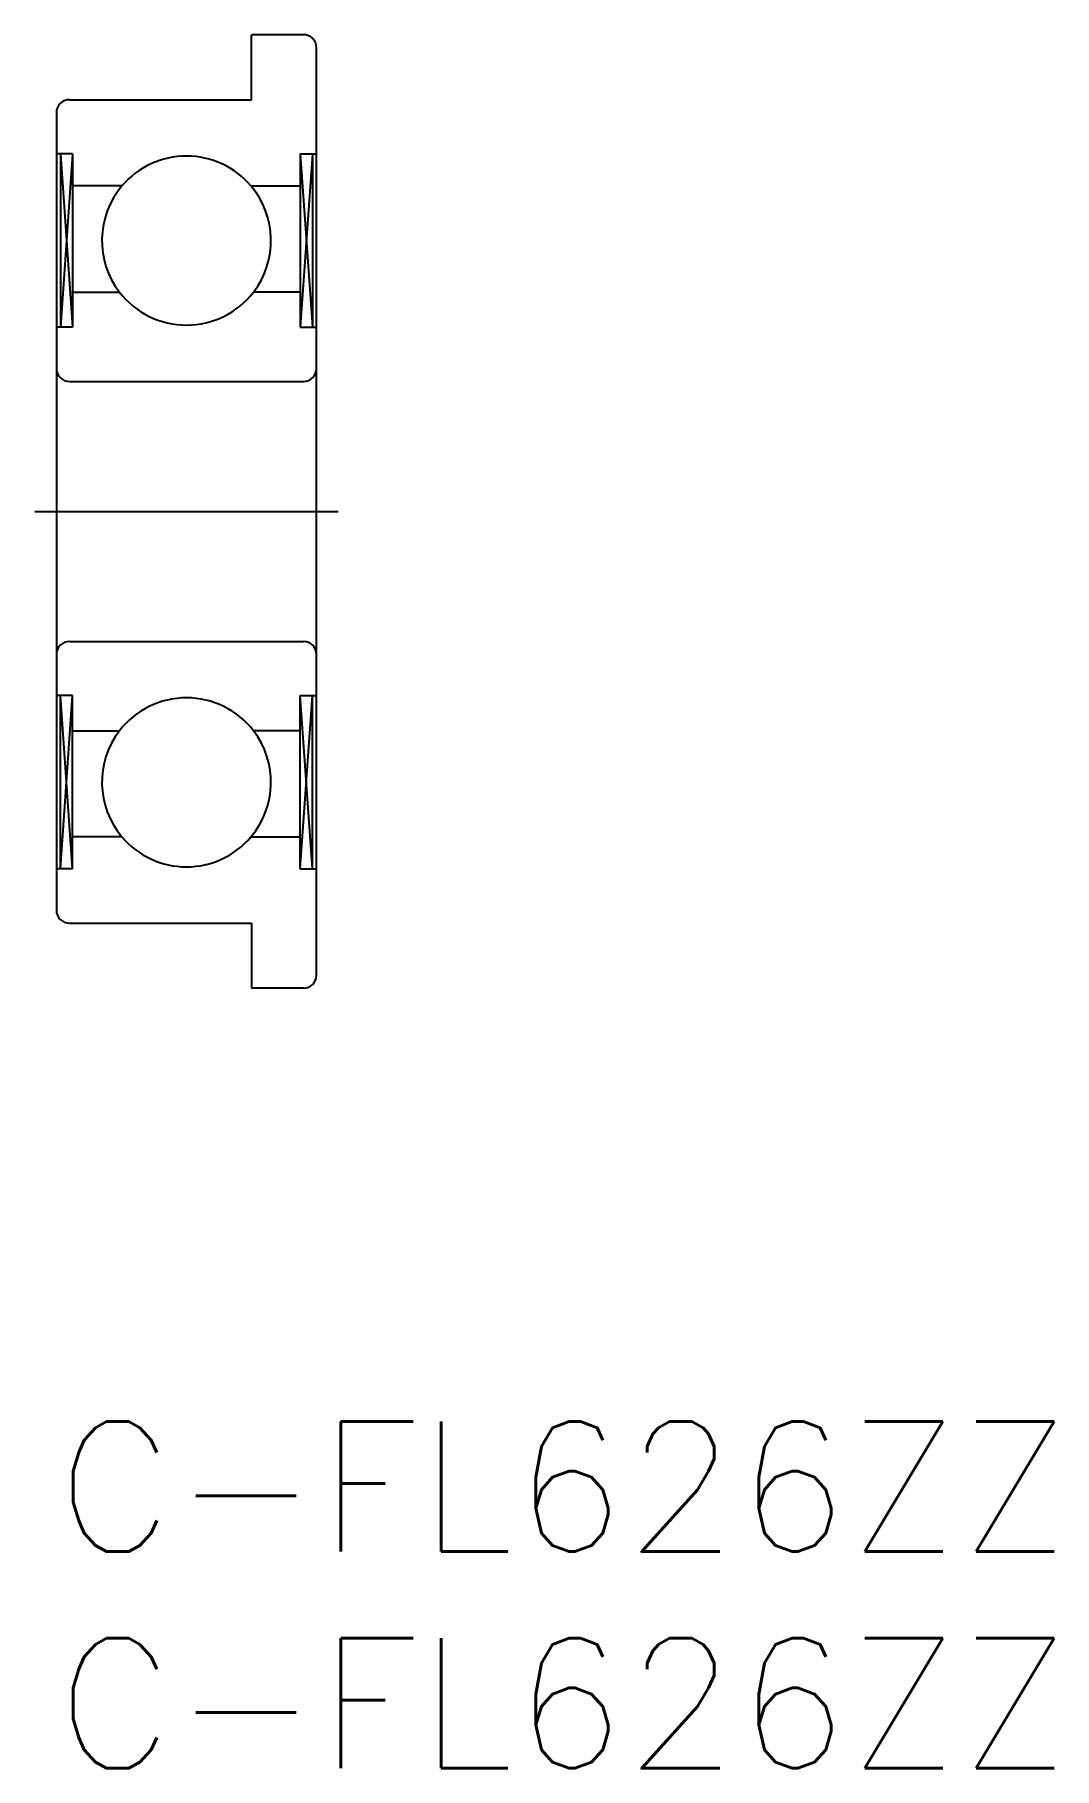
# Model space of a CAD drawing. Extents: x -0.5 to 23, y -8 to 32.
import ezdxf

# ---------------------------------------------------------------- set-up
doc = ezdxf.new("R2010")
doc.units = 0
doc.header["$LTSCALE"] = 0.5
doc.linetypes.add('CENTER', pattern=[50.8, 31.75, -6.35, 6.35, -6.35])
for name, color, linetype in [('MSM_CENTER', 1, 'CENTER'), ('MSM_CONTINUOUS', 7, 'CONTINUOUS'), ('MSM_NARROW', 5, 'CONTINUOUS'), ('MSM_PART_NUMBER', 7, 'CONTINUOUS')]:
    doc.layers.add(name, color=color, linetype=linetype)
doc.styles.get("Standard").update_dxf_attribs({"font": 'txt.shx', "height": 1, "bigfont": 'bigfont.shx'})

# ---------------------------------------------------------------- blocks, each defined once
blk = doc.blocks.new('*U8')
at = {"layer": 'MSM_PART_NUMBER'}
blk.add_text('C-FL626ZZ', height=3, dxfattribs=at).set_placement((0, -3))
blk = doc.blocks.new('*U9')
at = {"layer": 'MSM_PART_NUMBER'}
blk.add_text('C-FL626ZZ', height=3, dxfattribs=at).set_placement((0, -8))

msp = doc.modelspace()

# ---------------------------------------------------------------- linework, layer by layer
at = {"layer": 'MSM_CENTER'}
msp.add_line((-0.5, 21), (6.5, 21), dxfattribs=at)
at = {"layer": 'MSM_CONTINUOUS'}
for p, q in [((5.7, 32), (4.5, 32)), ((4.5, 30.5), (4.5, 32)), ((6, 10.3), (6, 31.7)), ((0.3, 30.5), (4.5, 30.5)), ((0, 30.2), (0, 11.8)), ((0.375, 29.25), (0, 29.25)), ((0.095, 29.25), (0.095, 25.25)), ((0.375, 29.25), (0.375, 25.25)), ((5.625, 29.25), (6, 29.25)), ((5.625, 29.25), (5.625, 25.25)), ((5.905, 29.25), (5.905, 25.25)), ((1.512, 28.51), (0.375, 28.51)), ((4.488, 28.51), (5.625, 28.51)), ((0.375, 26.06), (1.455, 26.06)), ((5.625, 26.06), (4.545, 26.06)), ((0.375, 25.25), (0, 25.25)), ((5.625, 25.25), (6, 25.25)), ((0.3, 24), (5.7, 24)), ((0.3, 18), (5.7, 18)), ((0.375, 16.75), (0, 16.75)), ((0.095, 12.75), (0.095, 16.75)), ((0.375, 12.75), (0.375, 16.75)), ((5.625, 16.75), (6, 16.75)), ((5.625, 12.75), (5.625, 16.75)), ((5.905, 12.75), (5.905, 16.75)), ((0.375, 15.94), (1.455, 15.94)), ((5.625, 15.94), (4.545, 15.94)), ((1.512, 13.49), (0.375, 13.49)), ((4.488, 13.49), (5.625, 13.49)), ((0.375, 12.75), (0, 12.75)), ((5.625, 12.75), (6, 12.75)), ((0.3, 11.5), (4.5, 11.5)), ((4.5, 11.5), (4.5, 10)), ((5.7, 10), (4.5, 10))]:
    msp.add_line(p, q, dxfattribs=at)
for centre, radius, start, end in [((5.7, 31.7), 0.3, 0, 90), ((0.3, 30.2), 0.3, 90, 180), ((3, 27.25), 1.95, 40.2522, 139.7478), ((3, 27.25), 1.95, 139.7478, 217.608), ((3, 27.25), 1.95, 322.392, 40.2522), ((3, 27.25), 1.95, 217.608, 322.392), ((0.3, 24.3), 0.3, 180, 270), ((5.7, 24.3), 0.3, 270, 0), ((0.3, 17.7), 0.3, 90, 180), ((5.7, 17.7), 0.3, 0, 90), ((3, 14.75), 1.95, 37.608, 142.392), ((3, 14.75), 1.95, 142.392, 220.2522), ((3, 14.75), 1.95, 319.7478, 37.608), ((3, 14.75), 1.95, 220.2522, 319.7478), ((0.3, 11.8), 0.3, 180, 270), ((5.7, 10.3), 0.3, 270, 0)]:
    msp.add_arc(centre, radius, start, end, dxfattribs=at)
at = {"layer": 'MSM_NARROW'}
for p, q in [((0.375, 29.25), (0.095, 25.25)), ((0.095, 29.25), (0.375, 25.25)), ((5.625, 29.25), (5.905, 25.25)), ((5.905, 29.25), (5.625, 25.25)), ((0.375, 12.75), (0.095, 16.75)), ((0.095, 12.75), (0.375, 16.75)), ((5.625, 12.75), (5.905, 16.75)), ((5.905, 12.75), (5.625, 16.75))]:
    msp.add_line(p, q, dxfattribs=at)

# ---------------------------------------------------------------- block references
at = {"layer": 'MSM_CONTINUOUS'}
for name in ['*U8', '*U9']:
    msp.add_blockref(name, (0, 0), dxfattribs=at)

doc.saveas('drawing.dxf')
